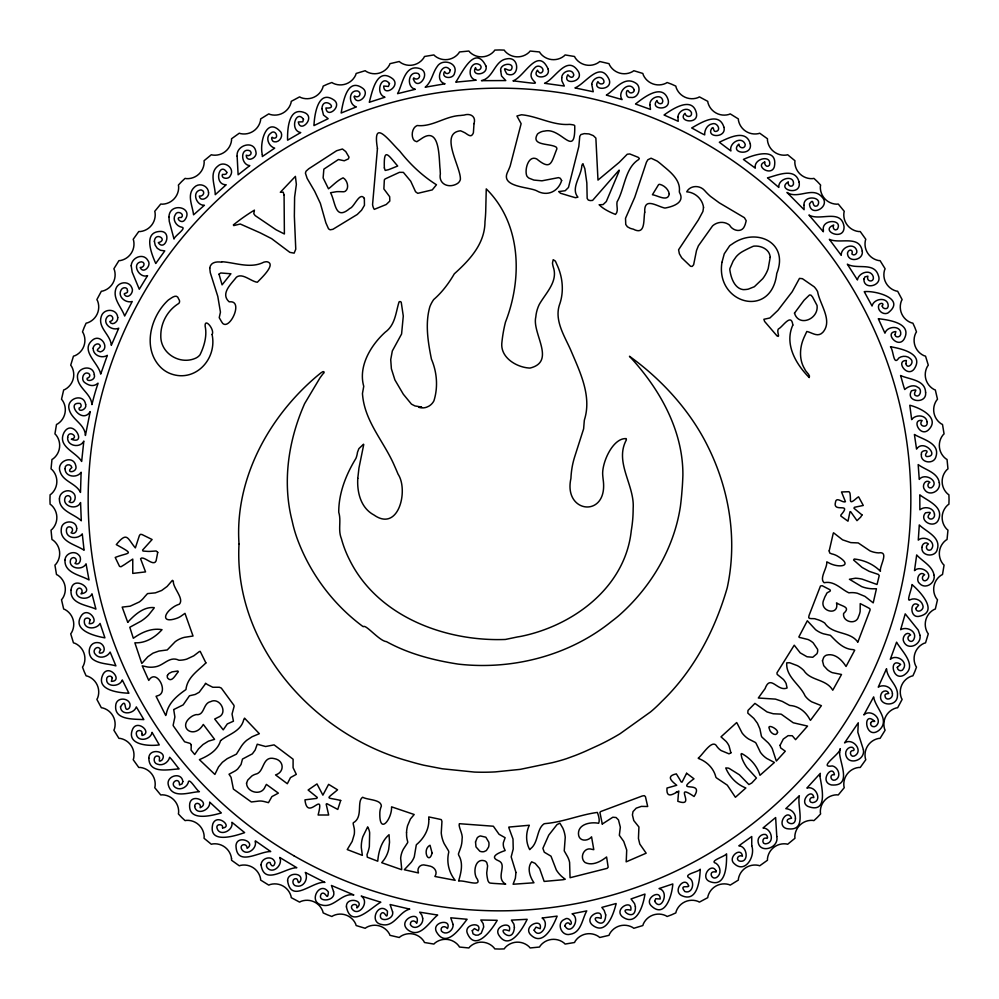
<?xml version="1.0" encoding="UTF-8"?>
<svg xmlns="http://www.w3.org/2000/svg" width="999" height="999" viewBox="0 0 999 999"><rect width="100%" height="100%" fill="white"/><g stroke="black" fill="none" stroke-linecap="round" stroke-linejoin="round"><path stroke-width="1.5" d="M857.916 641.932L870.079 610.064A3.222 3.222 0 0 0 869.992 609.14L869.667 608.566A105.382 105.382 0 0 0 866.345 606.755L860.226 603.596L860.139 611.413A19.693 19.693 0 0 1 858.528 616.508C856.455 625.411 842.269 622.04 843.606 613.486C851.223 606.693 842.007 606.58 836.513 602.872C839.672 616.895 817.769 611.313 824.05 599.163A15.909 15.909 0 0 1 826.185 594.642C826.048 591.67 831.967 591.945 830.032 589.785L822.202 585.714L820.479 585.963L809.252 614.934A19.006 19.006 0 0 0 808.89 616.196C807.18 620.192 814.347 617.669 816.133 619.205A27.148 27.148 0 0 1 824.712 623.014C832.354 634.977 850.174 630.943 857.741 642.07M686.575 773.338L682.067 782.142L681.168 781.967A56.831 56.831 0 0 0 680.444 780.694A34.428 34.428 0 0 1 679.745 779.42L676.335 773.875C665.471 776.186 671.765 781.193 676.723 785.289L666.995 788.036C666.083 799.212 673.239 794.155 678.833 791.033L678.558 793.131A48.901 48.901 0 0 1 678.346 794.692L677.821 801.285C697.115 808.216 672.215 781.705 694.055 796.503C705.232 779.332 673.076 794.005 693.98 778.795L686.575 773.226M127.747 622.24C134.49 615.009 143.631 606.443 154.246 607.629A47.04 47.04 0 0 0 153.734 608.553L148.489 615.109A43.132 43.132 0 0 1 140.871 621.241L129.795 627.272L133.329 638.274C141.558 632.367 151.661 627.747 162.013 629.695C155.12 637.337 145.504 643.406 134.865 642.794L141.771 663.436L142.957 662.175A6.356 6.356 0 0 0 143.431 661.625L147.877 656.718L153.009 653.159L158.866 651.061L167.233 649.949L175.262 641.645A25.462 25.462 0 0 1 184.303 637.362L193.032 636.026L184.977 613.361L180.819 616.283A19.256 19.256 0 0 1 176.074 618.531C161.601 623.289 163.599 613.698 173.177 607.242A21.154 21.154 0 0 1 179.333 604.22C184.565 598.676 172.74 587.924 173.327 581.206A5.032 5.032 0 0 0 172.977 580.756L172.452 580.382A2.735 2.735 0 0 0 172.103 580.656L167.108 586.463L161.651 590.484L155.332 592.869L147.527 593.593L144.605 596.815A24.575 24.575 0 0 1 139.223 602.01L130.145 606.193L122.178 607.105L127.747 622.34M675.886 792.457L676.822 792.02M459.278 823.8C458.216 827.072 463.361 834.515 462.062 839.347A26.611 26.611 0 0 1 460.177 849.063L458.441 853.908A5.669 5.669 0 0 0 458.728 855.231C463.561 863.336 461.026 872.726 458.603 881.118C463.623 879.582 484.028 888.373 476.361 877.696C473.126 871.453 475.249 857.879 484.69 860.851A4.533 4.533 0 0 1 486.813 862.736L487.612 865.896L486.725 872.814A33.604 33.604 0 0 0 487 875.823A41.409 41.409 0 0 0 487.325 877.834A46.179 46.179 0 0 0 487.987 880.793L488.873 882.254A3.172 3.172 0 0 0 489.91 882.991L490.234 883.079A105.719 105.719 0 0 0 495.729 883.541L505.694 884.152C494.755 877.946 508.129 864.547 498.326 860.676C488.324 856.555 500.374 852.209 505.157 850.549L503.783 847.502A11.364 11.364 0 0 1 503.371 842.694L505.119 837.711L499.05 834.277L493.356 826.223L459.89 823.738M599.3 204.77L603.109 204.583L606.293 201.548L618.905 171.678A6.094 6.094 0 0 0 619.118 170.117L592.594 200.412L590.222 200.587L588.286 200.05L587.162 198.426L586.838 182.942L584.827 168.606L583.029 164.186M583.229 164.186L582.442 164.161A38.049 38.049 0 0 1 582.08 165.072A38.049 38.049 0 0 0 581.83 165.684C581.48 175.849 570.329 188.411 577.934 197.178L575.424 197.702L569.667 196.041L560.489 193.244L558.678 191.571L565.184 190.734L568.468 187.462L578.833 146.478L579.757 136.351L580.931 134.54L584.278 133.629L588.998 133.928L593.344 135.652L595.866 138.087L597.989 180.082L619.18 162.412L627.235 154.246L629.782 153.958L638.186 157.318L639.31 158.416L638.723 159.515A2.185 2.185 0 0 1 638.124 159.877C624.862 168.644 624.65 188.761 617.057 201.873C616.221 206.006 618.868 211.089 615.496 214.41C610.202 212.4 602.934 208.853 599.325 204.857M212.088 334.515C217.52 360.04 193.656 384.178 168.619 372.889A28.809 28.809 0 0 1 160.976 367.607C141.908 348.813 150.437 316.346 168.394 299.975C171.478 298.064 176.923 293.032 178.709 299.088C179.72 300.362 179.982 302.197 178.784 303.434C167.732 310.165 160.764 322.64 160.802 335.564C160.215 353.134 179.408 365.097 195.23 358.379A11.876 11.876 0 0 0 200 354.807C204.196 346.303 207.243 335.701 205.145 326.211C204.52 317.008 215.097 330.007 212.088 334.515M284.078 195.13L284.39 233.978L276.061 229.77L255.157 215.584L253.783 213.686L254.42 210.14A178.958 178.958 0 0 0 248.938 213.586A195.017 195.017 0 0 0 238.424 220.979L233.366 224.9L233.766 225.587L240.26 224.013L260.227 232.854L271.591 238.636L289.86 252.36L294.131 253.147L295.766 249.201L294.355 216.171L294.605 197.178L296.366 184.403L295.404 176.373L280.332 192.27L283.241 192.195L284.078 195.13M357.779 478.371C356.943 492.42 360.789 508.029 374.038 515.034C398.688 532.442 408.691 490.122 398.064 474.163A280.682 280.682 0 0 0 394.617 466.158C384.515 442.332 365.209 422.352 362.637 395.604A27.572 27.572 0 0 1 362.462 393.481L363.748 386.313C358.104 366.496 370.641 345.379 385.227 332.18C395.442 324.85 395.816 311.925 399.088 301.848A3.347 3.347 0 0 1 399.975 301.573L400.636 301.71A2.91 2.91 0 0 1 401.248 302.347L403.284 316.059L401.586 333.991L392.32 350.961L390.721 359.628L391.383 368.768L394.892 379.895L403.321 394.23L411.463 404.145L414.947 405.931L421.578 407.043L418.768 407.28A12.125 12.125 0 0 0 426.436 407.267L428.733 406.243A13.137 13.137 0 0 0 433.928 400.799C438.211 387.187 437.025 372.177 431.418 359.103C428.022 342.12 424.95 323.601 429.882 306.643A34.241 34.241 0 0 1 433.678 299.575C442.033 292.37 448.738 283.404 454.32 273.813C469.617 260.04 484.952 243.756 484.977 221.603A145.929 145.929 0 0 0 485.714 211.551L486.263 188.898C521.391 223.614 522.552 278.484 505.457 322.178A140.847 140.847 0 0 0 501.785 343.569C500.774 358.117 517.27 367.644 530.019 368.069C556.48 361.588 531.855 333.304 535.789 317.07A35.927 35.927 0 0 1 539.235 304.508C545.754 292.982 558.316 281.568 553.296 267.058A24.313 24.313 0 0 1 552.472 263.087L553.196 259.678L555.344 261.076A93.344 93.344 0 0 1 556.805 264.36C562.799 276.923 564.26 291.895 559.378 305.082C554.37 320.691 564.572 336.151 570.654 349.9C579.832 371.678 591.957 395.704 584.477 419.705A8.604 8.604 0 0 0 584.265 420.979L583.628 428.808L574.837 456.306A79.708 79.708 0 0 0 571.69 469.98A86.214 86.214 0 0 0 570.928 478.434C562.949 513.936 608.766 518.568 603.159 479.508A150.412 150.412 0 0 1 602.747 475.474C601.46 463.461 612.649 437.712 626.186 438.623A3.559 3.559 0 0 1 626.323 439.985C614.235 462.375 634.802 485.202 633.166 508.404A183.779 183.779 0 0 1 633.004 514.91A120.704 120.704 0 0 1 632.492 521.703L632.242 523.951A146.216 146.216 0 0 1 631.268 530.681C625.349 586.888 574.038 625.199 521.965 636.151A65.672 65.672 0 0 1 517.757 636.887L505.394 639.46C445.217 641.745 377.435 616.508 349.475 559.677A108.254 108.254 0 0 1 341.421 538.748C337.712 529.645 341.508 521.141 338.736 512.25C338.686 493.007 346.041 474.562 355.931 458.379A25.262 25.262 0 0 0 357.48 452.285L358.878 448.651L363.524 444.205A5.232 5.232 0 0 0 363.736 444.567L358.953 468.032L357.779 478.371M141.945 733.628L142.033 735.526C152.872 733.004 137.737 719.105 132.78 728.833C125.537 744.942 148.464 746.415 159.266 744.904L152.06 732.354C150.824 740.234 136.551 742.582 136.251 733.204C136.139 729.52 143.044 729.52 141.945 733.628M157.742 552.385L156.643 558.066A55.832 55.832 0 0 0 156.131 560.776C153.809 566.658 145.554 557.255 141.508 558.041L140.584 558.778L145.554 571.89L132.767 573.414L132.767 559.065L127.56 562.537A119.605 119.605 0 0 0 124.788 564.435L121.004 566.745L119.543 566.396L115.21 557.454C129.308 551.86 135.352 555.182 116.296 544.617C127.397 530.968 127.335 538.498 135.352 547.914L139.373 535.626L140.31 534.365L141.883 534.477L152.11 539.522L142.582 550.074L143.007 551.048L147.665 551.386A33.467 33.467 0 0 0 150 551.398L156.144 550.986L157.742 552.385M237.125 156.081L238.124 174.775L249.8 165.622C240.609 164.91 239.935 147.04 249.937 150.787C253.147 153.284 249.388 157.093 246.241 155.195C246.254 163.162 257.892 157.917 255.906 151.786C253.983 139.585 235.914 145.33 237.125 156.081M262.337 154.695L262.325 156.543L274.713 148.127C268.619 146.528 264.847 137.1 270.754 133.217C275.499 128.421 279.67 139.048 273.539 138.099C270.329 134.927 271.628 141.696 274.026 141.771C279.071 142.882 283.254 136.851 281.044 132.33C266.396 115.21 259.265 142.969 262.337 154.695M716.096 870.991L716.083 872.065C707.005 869.854 712.15 882.766 718.119 876.123C721.54 872.502 719.992 865.908 715.996 863.311C708.391 861.076 724.837 856.655 726.56 853.833C726.773 864.822 726.198 888.635 709.153 881.318C700.012 876.772 711.7 861.787 716.096 870.991M723.963 127.323C726.698 138.424 705.157 137.862 711.937 128.109C714.223 125.637 712.749 132.268 715.833 131.481C721.778 130.519 717.157 121.903 712.237 123.864C707.03 124.7 704.307 130.582 704.707 134.902C700.212 132.917 696.066 130.17 691.658 127.972C701.023 122.765 719.093 110.989 723.963 127.323M751.748 845.778C755.644 856.218 745.092 874.075 734.29 863.673C727.06 857.754 740.996 846.016 742.469 856.23C739.048 854.17 735.114 858.928 739.098 860.963C749.188 863.798 747.851 846.19 738.81 845.828L751.748 836.525L751.748 845.778M822.477 660.764L823.725 665.659L827.359 669.655A19.48 19.48 0 0 0 832.254 672.639L841.508 674.487L832.766 690.234C826.111 678.733 810.526 681.081 803.82 670.491A27.86 27.86 0 0 0 797.414 665.671L789.722 662.762L786.737 662.849C785.763 676.872 799.887 684.315 805.094 695.916A21.99 21.99 0 0 0 811.7 701.822L821.403 705.669L810.464 720.329A31.394 31.394 0 0 0 809.852 719.505C805.931 711.887 798.701 706.031 789.934 705.469A3.084 3.084 0 0 1 789.06 705.107L782.279 701.398L775.449 699.113L758.303 698.014L763.161 691.258A127.547 127.547 0 0 1 765.059 688.698C770.491 673.651 777.459 692.095 787.087 687.974L786.138 683.566A19.118 19.118 0 0 0 783.378 679.432L777.16 674.375L776.96 672.827L794.242 645.204L800.211 652.871L807.005 656.755L812.761 657.267L816.92 653.746A6.881 6.881 0 0 0 817.582 649.325L813.198 642.856A19.968 19.968 0 0 0 808.041 639.522L800.549 637.662A33.217 33.217 0 0 1 799.699 637.574L798.838 636.95L807.329 620.766L815.596 629.695A26.973 26.973 0 0 0 823.288 633.753L829.245 635.077A5.932 5.932 0 0 1 830.419 635.352C836.6 641.695 843.293 649.213 853.134 649.625A9.403 9.403 0 0 0 853.67 649.8L854.707 650.224L846.041 666.495C841.957 659.939 834.677 652.772 826.373 655.194A6.319 6.319 0 0 0 823.713 657.379L822.477 660.764M515.959 872.477L515.359 878.308L513.099 884.24L533.978 882.779C529.92 877.022 526.773 867.881 531.668 861.825L535.139 863.361L539.622 868.568L544.155 881.43L563.024 879.732A22.428 22.428 0 0 1 564.235 879.47L565.259 879.22L562.512 877.147A29.658 29.658 0 0 1 556.318 869.967L550.998 856.18L544.28 852.209L542.882 848.338L548.726 835.164L556.942 824.674L559.877 823.139L562.862 828.221A30.282 30.282 0 0 1 565.247 837.249L564.235 850.886L566.957 855.631A22.09 22.09 0 0 1 569.605 862.412L570.054 877.721L607.142 868.356L608.166 867.232L606.593 856.967C600.711 861.613 592.444 866.096 585.102 862.537C579.033 857.704 584.09 846.615 591.808 849.3A57.73 57.73 0 0 0 593.793 849.662L591.558 836.837C587.512 841.757 578.471 841.508 578.446 833.616C578.409 823.8 591.071 821.74 598.638 823.288C600.074 820.441 598.513 815.459 597.352 812.437C580.219 814.684 563.448 821.952 545.991 823.513A12.937 12.937 0 0 0 544.105 823.788C536.488 828.908 538.586 842.656 530.569 848.725A41.159 41.159 0 0 0 529.695 849.637C525.674 842.12 525.649 832.891 529.345 825.249L508.853 827.072A19.48 19.48 0 0 1 508.841 827.709L512.999 839.023L513.224 849.013L511.176 856.892L515.959 872.477M823.376 230.145L823.313 231.756L808.94 215.022C819.879 221.478 841.195 208.267 844.043 226.623C844.704 242.058 819.055 230.619 833.703 225.037C832.155 227.622 834.415 231.581 837.337 229.208C843.443 218.906 821.29 218.881 823.376 230.145M255.369 841.845C256.893 848.85 246.453 856.455 241.82 849.55C238.624 844.33 247.04 842.332 247.14 848.351C256.593 842.244 236.938 834.14 235.976 845.541C236.513 867.594 259.228 851.16 270.717 851.573L255.382 840.846L255.369 841.845M364.348 198.389L364.448 205.307L361.576 210.19L357.255 214.473L332.892 229.308L330.107 229.807L328.546 228.833L325.874 222.852L320.367 203.359L314.685 191.296L307.155 178.421L305.419 173.139L306.006 171.254L308.741 168.781L336.626 150.737L342.457 149.001L345.754 151.573L349.026 157.168L348.401 158.878L344.255 160.777L338.424 159.515L323.851 169.143L323.127 177.909L328.496 188.823C333.254 185.09 337.487 180.344 343.082 177.859C347.153 179.882 349.638 187.949 345.454 191.146A4.283 4.283 0 0 1 343.344 191.771L340.559 191.671A57.08 57.08 0 0 0 336.725 191.658L330.544 192.72C335.676 202.048 334.777 221.291 349.825 208.441C354.283 207.218 359.69 191.134 364.348 198.389M377.447 148.539L372.577 204.483A10.902 10.902 0 0 0 374.288 209.365L386.226 204.508L389.81 201.074L389.672 196.703L383.878 188.936L384.34 179.92A4.608 4.608 0 0 1 385.177 178.921L399.45 172.328L403.371 172.377L410.726 181.219L415.559 191.746L417.744 193.331L432.255 189.897L436.463 184.765C422.302 175.836 410.264 164.448 399.787 151.174C388.961 140.584 372.177 117.12 377.447 148.539M474.013 123.626L473.401 132.692A15.435 15.435 0 0 1 472.864 133.953C470.704 138.586 466.446 133.029 463.573 132.13A32.905 32.905 0 0 0 460.502 130.794C438.711 133.179 461.438 167.932 460.352 179.608A7.155 7.155 0 0 1 457.18 183.679C448.938 188.624 438.249 184.278 440.347 173.726A131.119 131.119 0 0 1 440.122 169.493C438.811 160.052 440.534 126.561 422.677 137.85A57.318 57.318 0 0 0 420.392 139.385L416.783 141.733L414.448 140.709A9.79 9.79 0 0 1 413.099 138.836C411.138 134.54 412.475 127.41 417.157 125.524C432.38 127.223 445.417 115.959 460.601 115.484A41.259 41.259 0 0 1 463.961 115.122C470.304 112.924 476.361 116.458 474.013 123.626M649.912 104.733L650.499 109.428L635.514 104.033C644.093 97.103 663.036 82.605 668.231 100.15C670.766 111.451 649.063 109.478 657.005 100.512C657.255 104.083 662.699 105.295 662.837 101.174C661.925 92.732 649.2 97.715 649.912 104.733M799.1 182.155C801.922 196.741 775.599 189.585 788.323 181.855C787.087 185.315 791.595 188.237 793.393 184.59C795.042 174.038 777.672 178.297 778.833 187.437L767.519 177.847C777.522 175.25 795.354 166.945 799.1 182.155M239.023 543.98C233.391 645.029 313.911 735.002 408.291 761.038A282.854 282.854 0 0 0 423.763 765.209L442.357 768.793L474.425 772.077A226.761 226.761 0 0 0 495.279 771.902L520.267 769.355L552.31 762.674A212.1 212.1 0 0 0 557.991 761.201A168.906 168.906 0 0 0 566.445 758.678L575.399 755.419A295.467 295.467 0 0 0 585.576 751.198L598.925 745.092A243.968 243.968 0 0 0 609.64 739.66A228.771 228.771 0 0 0 620.067 733.716L650.486 711.962A121.291 121.291 0 0 0 654.882 708.141A145.692 145.692 0 0 0 657.717 705.481A162.075 162.075 0 0 0 661.837 701.36C693.793 670.616 715.009 630.107 727.222 587.787C737.574 540.109 729.57 490.109 707.954 446.653C690.284 410.601 661.313 379.096 629.457 356.268C659.203 388.211 683.216 429.982 682.891 475.287A350.786 350.786 0 0 1 682.305 486.875L681.693 494.58A318.419 318.419 0 0 1 680.444 506.106C674.15 548.526 650.686 587.612 618.718 615.721A161.264 161.264 0 0 1 611.6 621.378C569.068 655.819 512.125 670.279 458.141 664.098C433.341 660.252 408.579 653.846 386.463 641.633C379.458 641.133 365.821 624.063 363.361 626.648A2.41 2.41 0 0 1 362.649 626.286C333.042 604.283 310.14 573.588 297.34 539.023A131.056 131.056 0 0 1 292.17 521.053C282.218 482.617 288.249 441.421 303.883 405.357A52.298 52.298 0 0 1 304.583 403.708L319.905 378.009A68.706 68.706 0 0 1 321.004 376.486L322.115 374.987A51.149 51.149 0 0 1 322.964 373.876C325.462 372.09 323.514 370.654 321.728 372.377A5.819 5.819 0 0 0 320.629 373.102L318.843 374.563A156.918 156.918 0 0 0 316.183 376.773C268.169 417.694 234.553 479.807 239.023 543.98M246.541 783.191C246.828 792.569 261.651 796.191 265.147 786.688A41.933 41.933 0 0 0 265.709 785.664L266.383 784.402L278.371 793.131L271.903 796.603L268.469 802.659L264.76 801.685A29.246 29.246 0 0 0 262.013 801.136A14.073 14.073 0 0 0 260.302 801.011L259.49 801.023A21.916 21.916 0 0 0 257.055 801.298L251.323 801.972L233.404 789.085L231.069 777.309L229.021 774.237L234.865 771.091A18.282 18.282 0 0 0 237.725 768.955L241.034 764.535L242.482 759.065L252.36 753.845L255.145 750.062L257.243 744.205L265.597 746.515L274.101 744.879L293.107 759.215L293.082 767.669L296.303 774.362L290.497 777.584L287.325 783.728L275.537 774.912C284.678 772.277 284.303 760.426 274.5 758.653C261.9 755.394 264.61 772.427 255.719 774.138A14.498 14.498 0 0 0 251.848 775.998L247.727 780.119L246.541 783.191M428.796 819.292C429.245 829.445 423.851 838.486 416.408 844.692A5.519 5.519 0 0 0 416.108 846.016L414.273 856.855A23.364 23.364 0 0 1 411.163 862.424L404.295 869.742L418.469 872.951C416.433 867.956 420.729 863.448 425.811 865.296A16.596 16.596 0 0 1 428.596 865.846C433.841 866.358 438.274 871.378 434.902 876.473L455.157 880.319C448.826 872.489 446.328 861.912 448.776 852.122A3.809 3.809 0 0 0 448.663 851.435A4.121 4.121 0 0 0 448.276 850.449L444.13 843.581A32.567 32.567 0 0 1 441.246 833.029L441.945 821.415L441.308 819.63A185.152 185.152 0 0 0 436.7 818.581L428.771 816.92L428.796 819.292M561.638 180.569C558.341 191.358 547.477 196.928 536.738 190.821C528.883 186.776 499.675 187.275 507.779 171.653A85.764 85.764 0 0 0 510.177 166.021L521.128 123.676L516.92 116.021L521.403 114.773A10.102 10.102 0 0 0 521.828 114.798C537.899 116.321 552.922 125.662 569.567 124.388A31.843 31.843 0 0 1 572.502 124.763L573.788 125A3.009 3.009 0 0 1 574.737 125.737C575.424 159.765 561.313 126.935 544.705 131.081A11.826 11.826 0 0 0 540.771 132.005L539.51 132.63A17.02 17.02 0 0 0 537.549 133.966C530.144 146.166 550.461 143.094 556.306 147.215A2.722 2.722 0 0 1 556.868 148.901C551.311 162.362 551.386 171.104 536.688 158.928C528.284 154.82 524.375 169.955 526.785 175.886A8.442 8.442 0 0 0 528.958 178.134L533.878 180.07L541.933 180.819L558.541 177.622L560.352 178.322L561.638 180.569M688.623 885.876C689.01 888.298 678.658 883.878 684.852 891.558C692.357 894.205 695.254 882.304 689.859 878.321C681.805 874.312 698.151 872.314 700.224 869.242C699.812 880.144 697.514 903.208 681.343 895.454C672.202 890.409 685.177 875.361 688.623 885.876M764.722 162.013C764.235 164.872 767.02 168.132 769.455 165.21C772.302 154.308 753.258 158.292 755.331 168.157L743.418 159.44C753.396 154.77 778.358 146.491 774.35 166.771C771.265 176.898 754.395 165.959 764.722 162.013M406.531 832.642L406.605 836.076A25.4 25.4 0 0 0 407.58 841.22L407.654 841.52A4.058 4.058 0 0 1 407.692 842.569L403.346 849.212A22.852 22.852 0 0 0 400.661 858.178L401.685 868.818A22.128 22.128 0 0 0 401.66 869.704L381.705 862.699L384.203 859.54A29.158 29.158 0 0 0 388.673 849.425L389.523 842.219L389.036 834.702C381.456 841.32 378.521 851.498 377.747 861.213L367.295 857.167L367.02 854.607A40.909 40.909 0 0 0 369.343 846.59L369.655 832.829A15.385 15.385 0 0 0 368.981 829.844A18.119 18.119 0 0 0 368.057 827.609L367.669 826.86L362.824 836.762A32.555 32.555 0 0 0 361.301 847.527L362.362 855.369L347.24 849.575L352.16 841.445L354.258 834.402A22.115 22.115 0 0 0 354.233 828.408L353.196 823.788A3.434 3.434 0 0 1 353.309 822.764C363.474 817.319 356.368 801.31 362.662 797.264C367.694 800.099 381.168 799.312 381.368 806.118A18.881 18.881 0 0 0 379.845 812.237C378.996 836.338 392.207 818.631 391.558 806.842L414.198 814.51L410.427 819.005L407.58 825.661A34.066 34.066 0 0 0 406.643 830.918L406.531 832.642M895.029 334.677C895.241 337.987 900.186 337.462 900.698 334.415C901.885 325.237 887.187 325.562 884.952 333.179L878.296 318.706C889.247 319.967 912.874 323.314 903.995 339.323C897.714 349.051 883.915 332.192 895.866 331.568L895.029 334.677M905.931 363.673C907.254 370.279 915.608 362.437 910.251 358.579C907.329 355.644 902.085 355.632 898.813 358.017C893.256 366.546 893.805 350.699 890.471 346.728C901.31 348.626 924.574 353.721 914.135 369.056C907.217 378.097 895.017 360.552 906.38 360.489L905.931 363.673M927.084 421.778C928.496 429.12 917.119 426.286 922.152 420.492C911.175 418.693 919.879 437.3 928.158 430.194C941.021 418.169 920.304 407.804 909.789 405.257L911.675 419.605C915.309 414.26 926.11 414.573 927.084 421.778M208.541 192.545C209.703 197.54 200.312 202.697 199.3 196.066C203.759 196.89 205.707 190.797 201.024 189.872C191.308 191.209 196.054 205.744 204.408 205.257L193.556 214.835C192.62 205.831 186.338 194.443 194.48 187.138C199.375 182.218 208.229 185.727 208.541 192.545M222.54 827.959C233.267 827.184 217.245 812.836 212.824 823.863C207.68 844.442 234.353 836.275 244.643 832.617L231.943 822.302C233.716 831.318 218.107 837.462 216.808 826.947C217.095 823.351 223.876 824.287 222.54 827.959M303.471 119.281L302.784 121.816L298.301 121.978C300.187 133.516 315.409 118.107 305.207 112.924C288.586 105.644 287.3 129.221 287.587 140.185L300.736 132.567C289.161 130.482 296.141 108.879 303.471 119.281M321.915 108.654L323.501 115.035L328.172 118.694L313.961 125.612C314.423 114.897 318.032 88.649 334.178 100.187C342.545 106.506 326.81 119.106 325.936 107.954C339.96 109.428 322.827 95.005 321.915 108.654M564.984 926.023C570.616 936.225 581.218 918.855 572.077 913.81L586.763 910.888C582.117 919.018 581.381 932.591 570.204 934.265C561.288 936.762 555.894 922.664 564.622 919.305C568.868 915.821 573.813 924.162 570.004 924.512C568.806 921.278 564.934 923.201 564.984 926.023M65.072 468.793C64.972 476.898 77.06 478.546 81.119 472.24L80.494 492.432C76.099 483.204 63.112 481.718 60.09 471.628C56.006 461.176 73.277 454.245 75.762 465.659C78.172 472.989 64.298 473.601 71.866 467.569C70.966 463.224 64.473 464.135 65.072 468.793M120.492 706.83C120.754 715.646 134.028 714.035 136.326 706.917L143.856 719.617C133.242 718.943 112.924 720.341 115.909 704.108C118.132 695.217 133.504 699.238 129.383 707.904C122.765 714.597 127.747 695.729 120.492 706.83M354.283 96.915C356.543 106.743 370.504 94.93 363.224 88.649C347.14 76.286 343.032 102.385 341.146 113.024L356.368 106.905C348.351 104.733 348.189 89.473 357.792 90.996C362.55 93.144 358.778 98.963 354.533 95.991L354.283 96.915M602.285 824.038L612.824 817.232L616.083 817.519L618.468 819.917L620.329 827.209L619.343 835.301L623.738 841.433L626.71 850.024L626.323 859.552A4.758 4.758 0 0 0 626.248 860.226L626.161 861.85L646.166 853.196L639.785 844.043L638.448 838.473L638.923 826.997L633.766 820.541L632.417 814.909L633.016 811.6L636.213 808.166L641.383 806.38L647.689 806.505L645.441 796.653L644.305 795.641L642.207 796.003L600.824 811.5A4.583 4.583 0 0 0 599.912 812.399L602.285 824.038M605.706 914.909C605.057 933.728 585.913 913.685 601.061 918.381C603.296 906.605 583.478 916.657 592.057 924.787C606.106 936.4 613.561 914.247 616.146 903.508L601.835 907.392L604.183 910.451L605.706 914.909M819.917 776.211C821.69 786.737 828.621 814.46 807.866 806.368C798.613 801.685 812.012 787.249 813.86 797.577C809.502 796.128 807.991 802.572 812.562 802.659C823.139 801.348 815.858 785.177 806.892 788.061L820.329 773.326L819.917 776.211M863.923 279.021C863.373 290.547 882.741 285.976 878.383 275.549C874.237 261.588 857.055 269.792 847.339 264.186L857.429 279.945C858.503 272.739 870.491 268.481 873.213 276.548C874.874 282.754 865.683 282.23 867.919 276.136L864.947 276.848L863.923 279.021M934.477 513.998C935.526 517.981 930.419 521.303 928.121 517.307C927.609 513.811 934.589 511.363 925.549 512.799C918.206 521.053 934.664 529.458 938.523 519.667C944.018 506.63 927.859 501.148 919.804 494.842L919.879 509.815C924.462 505.894 933.516 507.48 934.477 513.998M90.047 619.767L89.211 623.713C100.899 624.175 88.836 606.181 81.718 615.134C71.266 629.982 94.118 635.938 104.92 637.849L100.075 623.451C96.553 629.757 83.579 629.707 84.316 621.028C83.766 617.619 89.123 617.045 90.047 619.767M231.543 858.665L231.518 860.226L239.31 865.808L240.722 865.334A16.858 16.858 0 0 1 260.552 878.571L260.639 880.069L268.781 885.126L270.23 884.502A16.858 16.858 0 0 1 291.021 896.153L291.246 897.651L299.6 902.122L301.136 901.31A16.858 16.858 0 0 1 322.789 911.288L323.152 912.874L327.46 914.834L331.905 916.495L333.279 915.633A16.858 16.858 0 0 1 355.644 923.888L356.156 925.549L365.222 928.296L366.433 927.397A16.858 16.858 0 0 1 389.385 933.865L389.96 935.326L399.3 937.499L400.424 936.513A16.858 16.858 0 0 1 423.801 941.17L424.463 942.507L433.916 944.067L435.015 942.944A16.858 16.858 0 0 1 458.691 945.741L459.465 947.04L468.893 947.964L470.005 946.627A16.858 16.858 0 0 1 493.831 947.564L494.767 948.9L499.5 949.05L504.233 948.9L505.169 947.564A16.858 16.858 0 0 1 528.995 946.627L530.107 947.964L539.535 947.04L540.309 945.741A16.858 16.858 0 0 1 563.985 942.944L565.084 944.067L574.537 942.507L575.199 941.17A16.858 16.858 0 0 1 598.576 936.513L599.7 937.499L609.04 935.326L609.615 933.865A16.858 16.858 0 0 1 632.567 927.397L633.778 928.296L642.844 925.549L643.356 923.888A16.858 16.858 0 0 1 665.721 915.633L667.095 916.495L671.54 914.834L675.848 912.874L676.211 911.288A16.858 16.858 0 0 1 697.864 901.31L699.4 902.122L707.754 897.651L707.979 896.153A16.858 16.858 0 0 1 728.771 884.502L730.219 885.126L738.361 880.069L738.448 878.571A16.858 16.858 0 0 1 758.278 865.334L759.69 865.808L767.482 860.226L767.457 858.665A16.858 16.858 0 0 1 786.188 843.905L787.649 844.267L794.967 838.261L794.817 836.525A16.858 16.858 0 0 1 812.324 820.341L813.923 820.616L817.382 817.382L820.616 813.923L820.341 812.324A16.858 16.858 0 0 1 836.525 794.817L838.261 794.967L844.267 787.649L843.905 786.188A16.858 16.858 0 0 1 858.665 767.457L860.226 767.482L865.808 759.69L865.334 758.278A16.858 16.858 0 0 1 878.571 738.448L880.069 738.361L885.126 730.219L884.502 728.771A16.858 16.858 0 0 1 896.153 707.979L897.651 707.754L902.122 699.4L901.31 697.864A16.858 16.858 0 0 1 911.288 676.211L912.874 675.848L914.834 671.54L916.495 667.095L915.633 665.721A16.858 16.858 0 0 1 923.888 643.356L925.549 642.844L928.296 633.778L927.397 632.567A16.858 16.858 0 0 1 933.865 609.615L935.326 609.04L937.499 599.7L936.513 598.576A16.858 16.858 0 0 1 941.17 575.199L942.507 574.537L944.067 565.084L942.944 563.985A16.858 16.858 0 0 1 945.741 540.309L947.04 539.535L947.964 530.107L946.627 528.995A16.858 16.858 0 0 1 947.564 505.169L948.9 504.233L949.05 499.5L948.9 494.767L947.564 493.831A16.858 16.858 0 0 1 946.627 470.005L947.964 468.893L947.04 459.465L945.741 458.691A16.858 16.858 0 0 1 942.944 435.015L944.067 433.916L942.507 424.463L941.17 423.801A16.858 16.858 0 0 1 936.513 400.424L937.499 399.3L935.326 389.96L933.865 389.385A16.858 16.858 0 0 1 927.397 366.433L928.296 365.222L925.549 356.156L923.888 355.644A16.858 16.858 0 0 1 915.633 333.279L916.495 331.905L914.834 327.46L912.874 323.152L911.288 322.789A16.858 16.858 0 0 1 901.31 301.136L902.122 299.6L897.651 291.246L896.153 291.021A16.858 16.858 0 0 1 884.502 270.23L885.126 268.781L880.069 260.639L878.571 260.552A16.858 16.858 0 0 1 865.334 240.722L865.808 239.31L860.226 231.518L858.665 231.543A16.858 16.858 0 0 1 843.905 212.812L844.267 211.351L838.261 204.033L836.525 204.183A16.858 16.858 0 0 1 820.341 186.676L820.616 185.077L817.382 181.618L813.923 178.384L812.324 178.659A16.858 16.858 0 0 1 794.817 162.475L794.967 160.739L787.649 154.733L786.188 155.095A16.858 16.858 0 0 1 767.457 140.335L767.482 138.774L759.69 133.192L758.278 133.666A16.858 16.858 0 0 1 738.448 120.429L738.361 118.931L730.219 113.874L728.771 114.498A16.858 16.858 0 0 1 707.979 102.847L707.754 101.349L699.4 96.878L697.864 97.69A16.858 16.858 0 0 1 676.211 87.712L675.848 86.126L671.54 84.166L667.095 82.505L665.721 83.367A16.858 16.858 0 0 1 643.356 75.112L642.844 73.451L633.778 70.704L632.567 71.603A16.858 16.858 0 0 1 609.615 65.135L609.04 63.674L599.7 61.501L598.576 62.487A16.858 16.858 0 0 1 575.199 57.83L574.537 56.493L565.084 54.933L563.985 56.056A16.858 16.858 0 0 1 540.309 53.259L539.535 51.96L530.107 51.036L528.995 52.373A16.858 16.858 0 0 1 505.169 51.436L504.233 50.1L499.5 49.95L494.767 50.1L493.831 51.436A16.858 16.858 0 0 1 470.005 52.373L468.893 51.036L459.465 51.96L458.691 53.259A16.858 16.858 0 0 1 435.015 56.056L433.916 54.933L424.463 56.493L423.801 57.83A16.858 16.858 0 0 1 400.424 62.487L399.3 61.501L389.96 63.674L389.385 65.135A16.858 16.858 0 0 1 366.433 71.603L365.222 70.704L356.156 73.451L355.644 75.112A16.858 16.858 0 0 1 333.279 83.367L331.905 82.505L327.46 84.166L323.152 86.126L322.789 87.712A16.858 16.858 0 0 1 301.136 97.69L299.6 96.878L291.246 101.349L291.021 102.847A16.858 16.858 0 0 1 270.23 114.498L268.781 113.874L260.639 118.931L260.552 120.429A16.858 16.858 0 0 1 240.722 133.666L239.31 133.192L231.518 138.774L231.543 140.335A16.858 16.858 0 0 1 212.812 155.095L211.351 154.733L204.033 160.739L204.183 162.475A16.858 16.858 0 0 1 186.676 178.659L185.077 178.384L181.618 181.618L178.384 185.077L178.659 186.676A16.858 16.858 0 0 1 162.475 204.183L160.739 204.033L154.733 211.351L155.095 212.812A16.858 16.858 0 0 1 140.335 231.543L138.774 231.518L133.192 239.31L133.666 240.722A16.858 16.858 0 0 1 120.429 260.552L118.931 260.639L113.874 268.781L114.498 270.23A16.858 16.858 0 0 1 102.847 291.021L101.349 291.246L96.878 299.6L97.69 301.136A16.858 16.858 0 0 1 87.712 322.789L86.126 323.152L84.166 327.46L82.505 331.905L83.367 333.279A16.858 16.858 0 0 1 75.112 355.644L73.451 356.156L70.704 365.222L71.603 366.433A16.858 16.858 0 0 1 65.135 389.385L63.674 389.96L61.501 399.3L62.487 400.424A16.858 16.858 0 0 1 57.83 423.801L56.493 424.463L54.933 433.916L56.056 435.015A16.858 16.858 0 0 1 53.259 458.691L51.96 459.465L51.036 468.893L52.373 470.005A16.858 16.858 0 0 1 51.436 493.831L50.1 494.767L49.95 499.5L50.1 504.233L51.436 505.169A16.858 16.858 0 0 1 52.373 528.995L51.036 530.107L51.96 539.535L53.259 540.309A16.858 16.858 0 0 1 56.056 563.985L54.933 565.084L56.493 574.537L57.83 575.199A16.858 16.858 0 0 1 62.487 598.576L61.501 599.7L63.674 609.04L65.135 609.615A16.858 16.858 0 0 1 71.603 632.567L70.704 633.778L73.451 642.844L75.112 643.356A16.858 16.858 0 0 1 83.367 665.721L82.505 667.095L84.166 671.54L86.126 675.848L87.712 676.211A16.858 16.858 0 0 1 97.69 697.864L96.878 699.4L101.349 707.754L102.847 707.979A16.858 16.858 0 0 1 114.498 728.771L113.874 730.219L118.931 738.361L120.429 738.448A16.858 16.858 0 0 1 133.666 758.278L133.192 759.69L138.774 767.482L140.335 767.457A16.858 16.858 0 0 1 155.095 786.188L154.733 787.649L160.739 794.967L162.475 794.817A16.858 16.858 0 0 1 178.659 812.324L178.384 813.923L181.618 817.382L185.077 820.616L186.676 820.341A16.858 16.858 0 0 1 204.183 836.525L204.033 838.261L211.351 844.267L212.812 843.905A16.858 16.858 0 0 1 231.543 858.665M839.56 752.746C839.947 763.411 852.284 786.725 831.405 784.952C818.556 781.643 832.504 763.336 834.44 774.799C828.87 773.601 830.581 781.805 835.314 779.982C841.745 777.035 838.461 767.17 832.342 765.933C817.207 768.231 840.309 754.058 840.284 748.663L839.56 752.746M862.262 251.124C863.748 260.477 847.502 263.249 847.489 253.047C848.463 248.651 853.758 249.313 851.91 254.008C854.12 256.556 857.879 253.371 856.705 250.437C853.87 241.845 840.696 247.327 841.245 255.319L829.345 239.323C839.872 244.28 859.502 234.615 862.262 251.124M863.423 749.787C865.384 760.801 847.077 766.258 845.641 753.82C845.366 750.424 848.551 746.565 852.097 747.227C854.37 748.239 855.194 751.123 852.022 750.636C848.713 751.573 850.948 757.717 854.27 756.056C864.135 751.248 852.921 737.175 844.567 742.894L858.266 722.789L857.841 732.217L863.423 749.787M939.297 482.667C941.27 491.083 929.107 497.127 924.475 489.46C921.528 485.839 925.399 478.596 929.894 482.242C926.56 483.791 927.634 489.048 931.493 487.774C940.184 481.555 924.974 472.152 919.255 479.383L918.181 464.585C925.411 470.042 937.636 472.365 939.297 482.667M168.956 217.07L169.256 221.303L174.013 239.048C174.113 236.263 187.437 227.859 181.693 227.16C176.323 226.336 172.053 219.48 175.325 214.673C177.148 209.84 185.177 213.948 181.393 217.52C174.126 216.433 181.181 224.862 184.753 220.03C194.505 206.968 169.243 201.698 168.956 217.07M485.889 65.971C488.798 75.137 470.254 77.06 475.512 67.607C476.473 73.064 483.591 68.519 480.194 65.122C470.666 58.429 465.272 78.197 476.211 80.207L455.769 82.155C461.713 73.501 474.962 43.781 485.889 65.971M64.96 560.164C64.411 573.151 80.245 574.924 88.998 579.944L86.051 563.811C82.318 571.228 67.333 568.344 70.742 559.24C73.801 555.007 78.746 559.865 74.987 563.424C80.02 566.296 82.218 557.979 78.859 555.107C74.475 549.974 65.185 553.421 64.96 560.164M261.064 864.897C264.198 886.15 285.364 867.656 296.815 867.719L279.72 857.454C283.279 864.647 273.177 874.712 267.282 867.856C265.347 865.621 266.883 861.775 270.042 862.462C270.866 866.233 273.988 867.794 275.012 862.811C273.314 854.857 261.276 857.354 261.064 864.897M191.259 744.967L191.084 750.074L194.705 754.507L198.489 748.925L203.034 744.505L208.391 741.183L214.585 739.347L203.297 724.45C193.931 740.596 175.974 726.648 192.095 716.208A14.91 14.91 0 0 1 196.179 714.61C204.857 715.796 202.772 703.184 210.652 701.635C219.88 696.753 228.721 713.436 218.119 717.294A33.991 33.991 0 0 1 215.946 718.393L214.685 719.03L223.227 729.844L227.31 723.925L233.441 721.203L232.043 714.073L234.103 706.405A3.971 3.971 0 0 0 233.878 705.244L221.328 688.099L219.368 687.25L212.799 687.262L207.392 684.552A28.621 28.621 0 0 0 206.368 683.816A22.428 22.428 0 0 0 205.532 683.266L204.995 684.303A5.32 5.32 0 0 0 204.758 684.765L199.163 692.282L195.192 694.467L189.46 695.779L183.167 704.882L173.689 709.565A2.223 2.223 0 0 0 173.826 710.301L174.887 716.982L173.139 725.274A4.008 4.008 0 0 0 173.614 726.285L184.59 741.77L190.272 743.456L191.259 744.967M634.278 89.947C634.577 92.445 630.369 94.068 629.033 92.02C626.323 86.264 624.113 98.651 630.631 97.427C638.636 98.938 642.444 86.264 635.127 82.73C623.851 75.986 614.959 89.798 606.356 95.092L622.09 99.6C616.508 91.708 629.907 79.883 634.278 89.947M131.206 265.771L132.155 272.078L139.286 289.235L147.577 275.637C139.111 278.821 131.019 263.124 141.421 261.8C145.879 262.125 144.106 268.044 140.16 267.482C143.344 274.725 151.96 265.397 147.964 260.602C143.556 252.41 131.518 257.492 131.206 265.771M194.655 806.43C196.154 815.958 210.677 810.276 209.665 802.097L221.341 812.949C210.727 815.946 187.612 821.852 189.723 803.671C191.833 792.282 211.014 802.622 200.187 807.741C201.736 803.121 194.73 801.298 194.655 806.43M209.74 268.144L210.29 272.702L217.782 296.353L220.442 312.125L219.231 317.682L221.453 321.528A101.361 101.361 0 0 0 222.74 323.426C229.995 330.182 243.781 300.299 229.695 301.835A21.004 21.004 0 0 1 229.071 301.748C220.105 293.606 231.306 283.916 236.426 277.185C242.395 272.565 250.999 281.506 257.355 282.255C260.215 279.083 277.148 263.836 266.92 261.726A13.074 13.074 0 0 0 263.811 262.175C250.474 269.018 235.377 262.6 221.753 261.701A7.13 7.13 0 0 1 221.666 262.188C216.783 261.413 210.552 262.013 209.74 268.144M333.529 891.383C336.788 901.885 315.572 902.784 321.453 893.643C325.874 890.546 327.51 902.459 328.384 892.02C319.967 880.131 307.617 901.735 321.578 904.957C333.866 908.69 341.433 892.532 353.858 894.942L331.443 885.476L333.529 891.383M654.682 901.185C660.776 912.611 670.341 891.583 659.065 888.548L672.802 883.953C672.165 894.679 665.147 919.692 651.023 905.581C644.23 898.401 660.426 888.66 660.202 899L655.706 898.725L654.682 901.185M750.286 143.881C752.759 156.493 728.995 153.234 738.848 144.093C738.935 148.626 745.304 149.301 745.266 144.53C742.007 135.29 728.721 142.857 730.881 150.949L719.317 142.233C728.721 137.862 746.078 128.571 750.286 143.881M920.017 635.389C921.627 644.617 907.916 651.161 903.72 641.62C901.448 637.612 906.742 630.144 910.613 634.952C903.983 637.599 911.463 645.366 914.06 638.898C917.394 631.318 906.717 626.048 900.648 629.695L905.219 613.873L918.218 630.057L920.017 635.389M432.092 853.009C428.833 865.571 421.728 849.512 430.02 845.254L432.092 853.009M548.114 69.006C551.048 79.483 530.631 79.208 537.45 70.192C538.286 71.653 539.91 74.076 541.758 72.59C545.741 69.193 539.298 64.061 535.651 66.983C518.643 82.792 557.642 86.214 512.949 80.832C524.238 77.323 537.624 46.016 548.114 69.006M870.616 722.964C870.017 725.873 873.551 727.834 875.836 726.086C883.728 719.542 870.841 708.191 863.873 714.947L873.65 696.89C875.161 707.891 891.021 720.104 878.845 730.444C864.959 740.833 862.187 709.327 874.724 721.39L871.777 721.453L870.616 722.964M635.401 906.655C636.151 924.35 615.372 906.717 630.781 910.176C632.991 898.513 613.561 908.64 622.152 916.582C636.775 927.646 643.306 905.069 644.967 894.068L631.031 898.95L634.577 903.645L635.401 906.655M76.686 528.334C77.273 531.493 74.151 534.89 71.066 532.817C76.186 527.834 66.309 523.513 66.371 530.481C66.171 538.761 78.047 539.572 82.28 533.878L84.078 550.249C75.762 544.492 59.366 541.833 61.326 528.658C61.888 519.98 76.448 519.567 76.686 528.334M100.587 649.687C98.714 652.347 98.414 654.158 102.635 652.647C106.581 649.35 102.597 642.457 97.89 642.607C88.661 641.733 86.463 654.545 92.957 659.39C99.6 664.11 108.292 663.636 115.896 665.871L110.127 652.047C107.417 657.18 99.388 659.228 95.442 654.47C91.234 650.374 97.977 644.18 100.587 649.687M534.103 930.119C539.16 940.184 551.111 923.925 542.057 918.019L557.13 916.12C553.121 926.335 542.769 947.551 530.282 934.39C522.902 925.636 542.932 917.357 540.172 928.733L535.988 927.134L534.103 930.119M59.416 498.863C59.041 511.113 74.101 513.811 81.294 520.779L80.569 502.547C76.723 511.263 60.252 505.656 65.722 496.553C69.393 493.406 73.114 499.138 69.068 501.798C74.538 505.407 77.285 496.103 73.327 493.019C68.544 487.987 59.341 491.933 59.416 498.863M644.742 212.163C643.269 219.33 645.854 235.826 633.304 229.158A34.89 34.89 0 0 1 630.257 228.334L627.422 226.798L625.749 224.488L625.524 218.294L634.74 197.34L646.44 162.2L647.889 159.74L651.086 158.217L657.18 161.089A81.369 81.369 0 0 1 660.351 163.561A132.592 132.592 0 0 1 663.423 166.159C670.991 172.39 680.669 180.432 679.357 191.321A5.37 5.37 0 0 0 679.47 192.395C685.476 202.697 672.689 206.693 664.959 208.067C657.105 206.543 643.868 196.428 644.742 212.163M921.965 547.402C920.828 556.418 935.663 557.892 937.324 549.238C941.07 537.125 926.26 531.78 919.292 524.937L918.281 540.097C924.674 534.69 937.524 542.407 930.906 549.812C926.797 551.947 924.45 546.116 928.433 543.993C925.786 541.133 921.827 544.03 921.965 547.402M389.473 83.529L388.424 86.463L383.741 86.039C383.466 97.265 401.148 86.114 392.744 78.809C376.71 66.521 372.252 91.758 369.268 102.273L384.94 97.24C374.65 93.694 381.331 73.589 389.473 83.529M934.09 575.287C935.526 583.229 925.349 589.797 919.579 583.491C915.146 580.094 919.467 569.992 924.662 574.75C920.466 576.423 922.626 582.979 926.685 580.119C933.878 573.339 920.491 564.772 914.497 570.604L916.682 554.957C922.577 561.5 932.542 565.909 934.09 575.287M154.383 241.308L155.22 245.23L157.305 248.326L160.464 250.287L164.785 250.874L155.757 263.499C151.274 253.459 142.532 231.293 161.076 231.406C172.452 232.105 164.685 252.023 158.304 242.632C168.656 239.985 155.22 231.181 154.383 241.308M921.403 454.258C919.967 462.799 933.678 464.86 935.876 456.93C940.421 443.256 923.138 439.635 914.41 434.503L916.545 449.113C923.725 438.274 940.271 456.843 926.535 456.555C924.425 455.407 926.173 453.284 927.06 451.96C927.859 449.45 920.191 450.537 921.403 454.258M182.842 781.493L182.068 783.89L179.47 785.002C179.832 775.661 168.194 783.241 175.886 787.786C180.207 790.484 186.513 787.499 188.149 782.891C188.674 775.911 196.678 790.846 199.4 791.67C189.223 792.17 172.477 799.325 168.419 785.339C165.497 775.998 181.631 771.278 182.842 781.493M384.353 167.957L385.202 170.429L388.399 169.718A184.103 184.103 0 0 0 392.282 168.207L397.689 166.021C388.424 155.469 383.566 146.179 384.353 167.957M770.179 257.367L768.181 268.669A35.802 35.802 0 0 1 762.724 278.696L754.37 286.713L748.251 289.148A24.9 24.9 0 0 1 743.081 289.61C734.427 288.374 730.881 277.597 729.857 269.967A3.759 3.759 0 0 1 729.944 268.469L733.179 260.964L736.163 256.731A23.402 23.402 0 0 1 742.332 251.673L743.618 250.961A124.288 124.288 0 0 1 750.174 247.665L753.246 246.278A6.231 6.231 0 0 1 754.532 246.091C761.463 245.604 769.867 249.588 770.179 257.367M776.785 836.488C779.382 848.601 758.266 854.532 758.029 840.584C758.054 836.95 761.762 833.815 765.334 834.402C767.444 834.752 768.88 839.809 765.758 838.074C762.499 837.274 761.563 843.805 765.172 843.843C775.324 843.518 771.752 828.134 763.011 827.971L775.636 817.557L776.785 836.488M450.087 69.967C450.474 73.589 445.954 75.187 444.58 71.553C440.259 78.484 453.596 79.77 454.582 73.052C458.379 62.75 442.357 58.092 437.3 66.384C432.467 72.89 431.768 81.906 425.187 87.2L445.104 83.791C433.191 80.719 442.869 60.19 450.087 69.967M792.831 325.05C784.203 344.156 795.828 364.011 809.227 377.56C810.888 375.112 805.306 371.715 804.595 368.818C799.325 360.327 799.55 348.951 803.059 339.847A47.428 47.428 0 0 0 803.808 337.962L806.805 331.481C812.037 332.48 817.607 337.712 822.764 332.417C833.166 320.704 819.817 304.558 817.607 291.633A20.792 20.792 0 0 0 814.185 286.813L802.409 278.684L799.475 278.396L792.207 291.733L777.884 310.402L769.879 317.982L763.873 319.293L764.635 321.478L776.835 335.701A2.835 2.835 0 0 0 777.284 336.064C780.843 338.112 775.187 329.533 779.532 328.259C783.865 324.962 791.47 313.324 792.831 325.05M346.428 906.892C351.124 929.719 371.453 907.154 380.806 902.222L361.226 896.066C370.517 902.184 357.854 918.281 351.685 908.403C349.875 903.97 358.204 902.534 356.968 907.941C365.796 900.286 345.629 896.165 346.428 906.892M422.677 918.218C423.951 924.974 414.198 931.218 410.314 924.525C410.002 920.191 414.947 919.754 416.683 923.301C421.703 909.078 396.728 919.679 407.505 929.569C419.93 939.697 429.333 921.602 437.687 915.059L419.68 912.174L421.878 915.209L422.677 918.218M721.952 262.35C715.222 303.796 771.653 319.455 776.76 273.451C789.41 242.208 755.681 226.923 731.905 244.243A18.144 18.144 0 0 0 729.657 245.791L724.263 253.808L721.952 262.35M148.839 758.116C149.051 774.237 168.581 769.492 179.096 768.893C175.836 765.109 173.114 760.838 169.655 757.242C168.481 762.474 162.537 766.233 157.417 764.173C152.447 763.136 153.409 754.095 158.629 756.33C161.239 757.704 156.88 763.361 161.701 760.326C169.018 751.56 148.963 747.04 148.839 758.116M93.169 348.201C92.807 355.232 101.748 358.953 107.33 355.344L100.699 374.138C98.576 362.687 78.921 349.95 93.431 339.385C101.698 334.091 110.377 349.113 100.325 351.898C93.794 350.262 99.75 348.726 100.412 346.104C99.163 341.658 93.207 344.643 93.169 348.201M897.289 667.369C897.302 670.791 902.234 672.177 903.521 668.631C908.153 661.288 896.078 653.908 890.296 659.328L896.565 642.195C901.835 651.36 918.168 666.171 903.783 675.249C892.007 681.518 888.86 656.63 900.648 664.385L897.289 667.369M85.627 404.395C87.45 409.365 78.222 412.774 79.071 408.141C81.319 407.592 81.768 405.032 80.207 403.471C65.172 401.273 81.918 425.037 90.21 411.613L85.415 435.464C85.002 423.926 71.603 419.717 69.093 409.24C66.071 398.389 83.741 392.619 85.627 404.395M703.533 207.392L702.909 211.488L698.313 220.03L678.583 249.787L679.37 253.758L681.693 257.779L690.571 266.296L692.195 266.421L693.631 264.76L696.515 250.487L698.376 245.829L712.574 225.886A13.661 13.661 0 0 1 720.616 222.415A12.812 12.812 0 0 1 729.57 225.125C732.567 230.881 741.92 233.167 744.605 225.949A37.288 37.288 0 0 0 744.954 225.037A37.288 37.288 0 0 1 745.304 224.113L746.203 220.704L744.38 217.682L719.292 202.847L710.476 196.366A60.177 60.177 0 0 1 704.595 190.497C699.412 184.678 689.972 185.514 686.713 191.833C694.942 192.27 702.484 198.976 703.533 207.392M804.008 205.307L804.095 209.715L786.975 192.432C797.801 199.725 812.424 186.139 821.777 196.778C831.717 206.443 810.226 218.094 809.477 203.933C815.047 196.179 810.926 208.828 817.482 205.682C823.638 196.566 803.059 194.493 804.008 205.307M882.204 306.044C882.454 309.103 887.986 309.965 888.198 306.293C888.685 296.603 873.925 297.889 872.052 306.019L864.235 291.646C875.823 290.422 906.867 298.863 887.686 313.149C882.729 315.185 876.897 310.077 878.795 304.957C880.344 302.447 884.777 302.934 882.204 306.044M127.51 290.746C128.634 294.043 122.852 292.52 124.475 294.717C128.009 299.787 134.291 292.12 131.918 287.949C129.258 280.494 118.357 281.493 115.909 288.674C112.412 298.589 121.491 307.168 124.663 316.009L132.23 301.498C125.724 303.471 117.295 296.653 121.116 289.985C122.39 286.863 127.872 286.8 127.51 290.746M561.725 77.81L561.875 80.869L564.335 86.039L544.58 83.304C555.144 78.871 567.332 53.546 578.571 71.866C583.903 82.617 561.525 85.377 567.832 74.763C569.455 76.948 572.802 79.133 573.826 75C572.502 67.657 561.65 71.279 561.725 77.81M780.082 745.291L780.656 747.914L785.289 751.198L776.335 761.063L772.239 748.601A30.644 30.644 0 0 0 768.194 742.844L761.975 737.15A5.007 5.007 0 0 1 761.363 735.951L759.902 728.858L757.454 723.276L753.82 718.381L747.801 713.111L748.001 710.414L754.932 703.396L767.07 711.95L773.226 713.761L780.319 714.098A4.146 4.146 0 0 1 781.355 714.285L793.231 722.764L807.554 726.086L795.566 739.66L792.282 735.739L788.124 735.651L783.278 739.073L780.082 745.291M413.411 79.008C417.42 92.058 432.13 72.752 419.755 68.544C404.458 63.886 402.585 84.628 397.59 93.656L415.309 89.298C405.994 87.275 408.191 70.005 418.219 73.551C422.028 76.523 417.145 81.319 413.736 77.885L413.411 79.008M453.096 924.487C453.683 930.431 446.041 936.051 441.421 931.068C439.635 926.66 445.117 925.099 447.477 928.583C452.097 918.343 431.468 921.752 436.376 931.742C446.366 949.312 460.289 927.784 467.132 919.267L450.736 917.806L453.096 924.487M500.699 70.991L501.523 75.961L505.769 80.569L481.443 80.669C493.806 78.009 494.418 60.177 507.192 58.791C520.367 56.294 519.355 79.458 506.855 73.938C500.661 63.249 508.978 73.052 511.426 69.48C515.459 61.688 499.263 63.099 500.699 70.991M475.524 841.907L475.986 846.89L479.807 851.185A6.856 6.856 0 0 0 484.065 851.635L486.376 850.536L488.561 847.115A10.877 10.877 0 0 0 488.836 842.257L485.851 837.212L480.469 835.951A5.782 5.782 0 0 0 477.16 837.949L475.524 841.907M669.268 193.843C668.081 202.372 657.467 195.367 652.422 194.73L658.603 184.603A4.92 4.92 0 0 1 659.702 184.328C664.11 185.339 668.443 189.298 669.268 193.843M892.444 693.731C893.193 698.825 885.464 701.685 884.939 695.691C884.839 693.481 887.474 693.843 888.76 693.431C887.649 689.435 882.03 690.584 881.106 694.105C876.922 705.931 897.277 707.891 897.464 695.704C898.513 685.227 887.075 678.908 886.525 668.706L878.246 687.125C883.753 683.828 892.032 687 892.444 693.731M71.054 590.122C69.705 603.871 86.676 604.907 95.904 609.09L91.97 593.793C88.649 601.46 73.002 598.651 77.073 589.647C79.733 585.451 84.241 590.696 80.994 593.843C97.577 591.196 72.665 573.513 71.054 590.122M112.288 678.034L111.364 681.368C123.352 681.243 109.59 663.786 103.309 673.801C94.693 689.872 117.882 692.806 128.921 693.231L122.29 679.957C119.618 687.562 104.57 687.324 106.843 677.934C107.805 675.599 111.776 675.411 112.288 678.034M677.921 116.958L678.221 121.304L664.035 114.997C672.976 108.591 692.919 95.579 696.553 113.761C698.151 125.037 677.085 121.428 684.989 113.299C686.001 117.87 692.619 117.445 691.433 112.475C687.849 105.944 678.333 110.602 677.921 116.958M117.732 317.557C118.394 321.641 112 326.498 109.74 321.603C116.046 320.055 111.351 312.138 107.13 316.97C101.948 323.726 112.163 331.306 118.744 328.184L111.301 345.342C110.689 334.827 97.69 327.809 101.186 316.783C103.322 307.992 117.158 308.229 117.732 317.557M287.6 880.868C291.221 904.295 312.849 880.781 324.937 882.417L305.282 872.414C308.728 878.408 303.871 887.686 296.503 886.001C292.145 885.876 291.421 878.396 296.079 878.62C298.851 878.883 297.115 885.526 300.374 881.168C304.22 872.489 287.287 871.702 287.6 880.868M795.454 818.406C795.491 829.407 779.832 819.904 791.545 818.218C787.424 807.741 775.599 825.411 786.588 828.596C808.316 832.429 796.678 806.917 799.35 795.741L785.813 808.641C790.921 809.015 795.641 812.974 795.454 818.406M472.277 930.693L473.039 933.865L475.724 935.176L478.271 935.101L481.256 933.228L483.716 926.985L483.179 923.638L480.819 920.017L497.215 920.304C491.82 929.832 475.187 952.796 467.17 932.866C464.11 923.7 482.779 921.49 478.259 930.781L474.438 928.583L472.277 930.693M829.195 550.874L829.732 553.034L831.643 553.858A18.594 18.594 0 0 1 837.15 555.906C855.069 566.533 838.149 568.356 828.608 562.737A22.228 22.228 0 0 0 827.284 562.1L826.785 561.85C827.484 567.994 818.905 578.371 824.125 582.729C834.29 580.531 841.033 589.223 848.875 592.832A22.84 22.84 0 0 1 857.354 593.244L864.947 596.378L873.213 602.872L876.435 588.748L872.464 588.798A33.429 33.429 0 0 1 861.737 586.638L849.425 579.27L855.481 578.209A39.048 39.048 0 0 1 862.1 579.133L877.035 584.49L879.257 575.561L878.271 574.388L869.205 571.341L862.149 567.469L853.583 560.002L854.257 559.028C864.048 560.039 873.513 564.235 880.431 571.278C879.157 566.321 889.847 550.911 878.558 552.897A25.524 25.524 0 0 1 870.017 550.899L858.228 542.932L850.786 542.619L842.594 539.847L833.516 532.767A38.998 38.998 0 0 1 833.141 533.778L829.195 550.874M226.798 172.315C226.998 174.788 224.088 174.463 222.44 174.413C220.504 178.559 228.883 180.17 230.569 175.362C234.99 167.957 224.076 160.29 217.932 166.046C208.803 172.964 215.21 185.315 215.247 194.68L226.186 184.765C213.187 184.84 219.368 160.752 226.798 172.315M794.492 313.137C798.788 327.41 818.893 319.131 817.045 305.444L812.549 296.965L810.963 295.155L809.515 294.967L804.058 300.237L794.492 313.137M67.67 437.412C66.746 446.029 80.22 448.626 83.829 441.058L81.656 461.463C76.074 451.873 56.768 446.615 64.086 432.417C72.964 417.52 87.525 445.604 71.341 439.223C79.845 437.262 68.344 429.233 67.67 437.412M94.331 374.75C96.154 380.469 85.989 382.442 87.125 378.284C89.448 377.759 90.996 375.124 88.674 373.464C83.566 370.879 80.657 379.046 84.278 382.23C100.35 394.555 101.611 365.397 91.908 404.632C91.271 393.594 78.297 388.411 77.472 377.647C76.299 367.17 93.157 363.861 94.331 374.75M925.598 392.295C927.234 404.757 904.919 402.06 911.475 390.796C919.917 388.349 913.286 391.496 914.734 394.93C919.38 399.275 923.138 389.585 917.931 387.325C913.648 383.903 907.379 386.888 904.719 389.523C903.096 384.94 902.047 380.157 900.574 375.524C909.415 379.608 925.124 379.62 925.598 392.295M862 514.922L860.626 517.195A35.976 35.976 0 0 0 859.315 518.394L857.005 520.654L850.624 511.638A6.856 6.856 0 0 1 849.999 511.75L847.989 521.191L840.833 516.033A3.784 3.784 0 0 1 840.933 514.985C851.872 502.41 834.964 512.05 835.152 504.108A20.267 20.267 0 0 1 835.264 503.384A10.34 10.34 0 0 1 835.364 502.897C835.938 495.604 842.644 503.371 845.454 501.698L841.508 491.97L848.95 491.708L849.674 492.569A5.769 5.769 0 0 1 850.062 493.756L850.286 495.991A97.964 97.964 0 0 1 850.436 498.826C849.6 505.956 856.068 497.952 858.578 496.828L863.286 505.457L854.32 507.317L854.008 508.291L862 514.922M915.746 608.478C916.757 614.198 924.962 609.79 922.726 605.069C921.315 600.112 915.034 597.464 910.426 599.65C905.419 603.284 912.599 587.15 911.962 584.54C920.291 591.658 939.659 612.375 918.568 616.433C908.978 617.694 910.376 598.938 918.643 605.157L915.746 608.478M205.894 662.911C198.439 670.479 187.238 677.172 185.964 689.547C177.322 695.604 168.232 702.909 166.259 714.21A15.047 15.047 0 0 1 165.984 714.847L165.722 715.496L156.069 696.291L156.656 696.078A33.117 33.117 0 0 0 159.216 695.167C168.269 690.359 156.006 668.244 148.764 680.419L142.233 665.834L147.752 667.032A24.938 24.938 0 0 0 155.482 666.783C163.973 665.434 169.643 655.644 178.946 660.239A26.011 26.011 0 0 0 186.763 659.103L193.781 655.831L198.876 651.91A23.114 23.114 0 0 1 199.375 651.535L199.775 651.448A5.182 5.182 0 0 0 200.212 651.385L205.894 662.911M591.745 84.378L593.244 91.746L574.937 87.9C585.664 83.766 600.099 59.728 609.253 79.82C612.837 90.672 591.583 90.934 597.877 81.606C599.388 85.34 605.544 84.503 603.721 80.22C600.599 74.176 592.17 78.771 591.745 84.378M514.41 927.559C512.612 946.615 493.531 924.974 509.253 930.893C512.787 920.279 493.406 925.761 498.651 934.839C509.028 951.747 522.577 928.97 527.16 919.292L511.388 920.129L513.961 924.237L514.41 927.559M777.547 732.417C776.048 737.299 769.867 732.517 769.455 729.083C766.283 723.089 778.196 728.858 777.547 732.417M340.696 800.461L337.774 809.427L326.873 803.671L326.173 804.158L328.683 815.009L318.107 815.009C325.137 787.974 307.405 822.552 304.97 799.837L316.845 798.376L317.257 797.402L308.117 790.022L316.983 783.928L322.889 795.129L328.621 784.352L337.562 789.822C325.387 800.211 326.024 796.89 340.696 800.461M392.595 911.862C394.43 919.917 378.221 923.014 380.582 914.472C384.702 907.591 387.25 923.413 387.45 911.213C378.359 900.823 368.206 922.427 381.768 924.525C394.255 927.634 399.001 911.687 409.752 909.127L390.085 904.532L392.595 911.862M219.018 274.176L222.09 284.852L230.906 273.776L220.767 272.977L219.018 274.176M730.906 752.834L729.008 753.845L721.116 750.561A17.92 17.92 0 0 1 717.02 746.653C712.524 737.749 702.684 754.957 698.189 758.191A3.821 3.821 0 0 1 698.663 758.553C706.93 761.613 713.748 768.368 715.858 777.097A3.147 3.147 0 0 0 716.62 777.984L727.284 785.152L735.414 797.277L745.866 787.986C736.725 784.452 729.482 776.947 725.736 767.956L728.021 768.056A5.07 5.07 0 0 1 729.195 768.431L739.385 774.787L748.913 784.552L751.735 783.029L756.43 778.021L746.965 767.594A41.046 41.046 0 0 1 741.832 757.966L741.046 754.07L741.745 753.583C750.286 758.091 757.23 765.996 759.989 775.299L774.412 762.462L766.845 758.516A24.251 24.251 0 0 1 760.426 752.322L756.043 743.256A4.071 4.071 0 0 0 755.194 742.357L748.551 738.973A24.663 24.663 0 0 1 742.082 732.954L737.761 724.525A5.632 5.632 0 0 0 737.387 723.8L736.675 722.552L721.003 736.85L726.086 741.408A19.493 19.493 0 0 1 729.045 745.941L730.906 752.834M167.457 675.386L167.295 676.098A3.409 3.409 0 0 0 167.707 678.196C171.928 683.141 175.674 674.35 178.346 671.74L177.834 671.003L172.015 671.89L168.831 673.538L167.457 675.386M220.567 740.634C217.707 750.549 208.254 755.868 199.4 759.64L214.885 774.437L218.544 766.92L222.39 762.287L227.198 758.666L236.426 754.133L240.434 747.727A27.747 27.747 0 0 1 246.703 740.309L252.11 736.725L259.34 733.691L244.53 718.144L243.968 719.23A5.457 5.457 0 0 0 243.731 719.68C240.971 731.618 228.247 734.277 220.567 740.634M293.831 855.731A411.338 411.338 0 0 0 910.838 499.5A411.338 411.338 0 0 0 293.831 143.269A411.338 411.338 0 0 0 293.831 855.731"/></g></svg>
